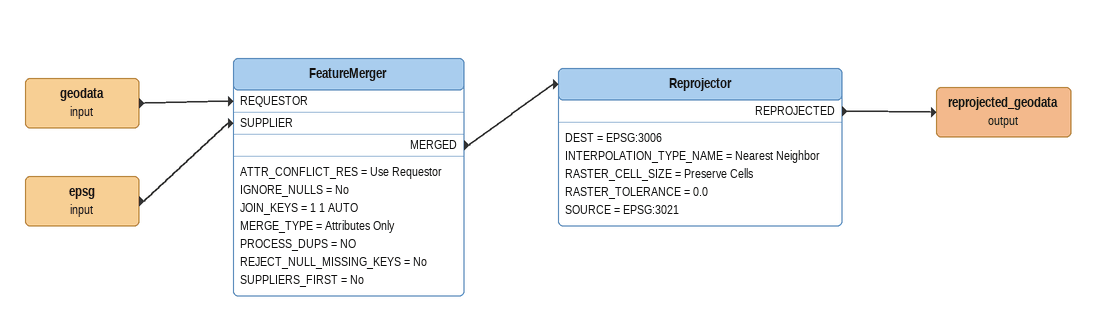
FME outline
geodata (input)
    -> FeatureMerger [REQUESTOR]
epsg (input)
    -> FeatureMerger [SUPPLIER]
FeatureMerger
    ATTR_CONFLICT_RES = Use Requestor
    IGNORE_NULLS = No
    JOIN_KEYS = 1 1 AUTO
    MERGE_TYPE = Attributes Only
    PROCESS_DUPS = NO
    REJECT_NULL_MISSING_KEYS = No
    SUPPLIERS_FIRST = No
    MERGED -> Reprojector
Reprojector
    DEST = EPSG:3006
    INTERPOLATION_TYPE_NAME = Nearest Neighbor
    RASTER_CELL_SIZE = Preserve Cells
    RASTER_TOLERANCE = 0.0
    SOURCE = EPSG:3021
    REPROJECTED -> reprojected_geodata (output)
reprojected_geodata (output)
